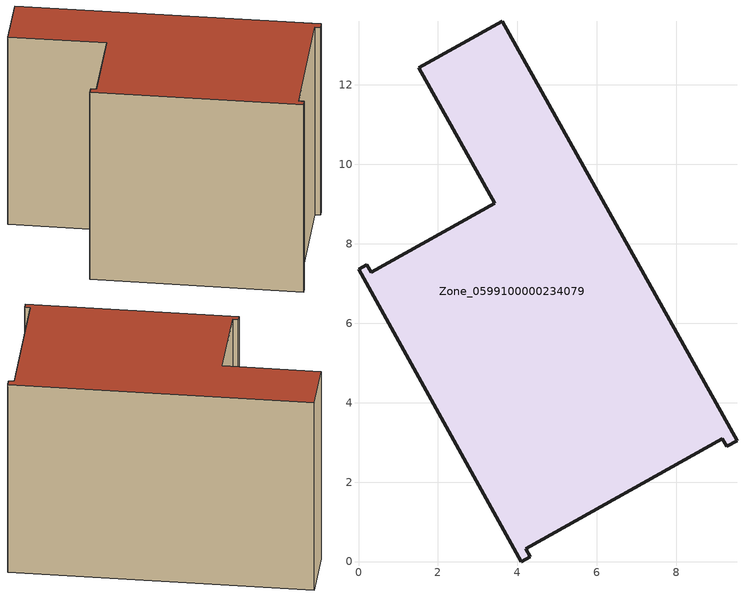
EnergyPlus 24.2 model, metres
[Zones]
Zone_0599100000234079
 floor ground (C_G): 3.62,13.6 9.53,3.04 9.27,2.9 9.16,3.09 4.21,0.32 4.32,0.13 4.1,0 0,7.36 0.21,7.48 0.32,7.28 3.43,9.02 1.52,12.43 z0
 wall outside (C_F): 4.1,0 4.32,0.13 4.21,0.32 9.16,3.09 9.27,2.9 9.53,3.04 3.62,13.6 1.52,12.43 3.43,9.02 0.32,7.28 0.21,7.48 0,7.36 4.1,0 z0:8.55
 roof outside (C_R): 3.43,9.02 0.32,7.28 0.21,7.48 0,7.36 4.1,0 4.32,0.13 4.21,0.32 9.16,3.09 9.27,2.9 9.53,3.04 3.62,13.6 1.52,12.43 z8.55
[BUILDING]
Pand.0599100000234079: North Axis=0; Terrain=City; Loads Convergence Tolerance Value=0.04; Temperature Convergence Tolerance Value=0.4; Solar Distribution=FullExterior; Maximum Number of Warmup Days=25; Minimum Number of Warmup Days=1
[Site:Location]
Rotterdam.The.Hague.AP_ZH_NLD Design_Conditions: Latitude=51.96; Longitude=4.45; Time Zone=1; Elevation=-4.5
[SITE:GROUNDTEMPERATURE:BUILDINGSURFACE]
18, 18, 18, 18, 18, 18, 18, 18, 18, 18, 18, 18
[MATERIAL] Thermal Absorptance=0.9; Solar Absorptance=0.7; Visible Absorptance=0.7
Name | Roughness | Thickness | Conductivity | Density | Specific Heat
G.TI.1965-1974 | MediumSmooth | 0.15 | 0.882353 | 540 | 1210
F.TI.1965-1974 | Rough | 0.3 | 0.697674 | 1920 | 840
R.TI.1965-1974 | MediumRough | 0.2 | 0.232558 | 1500 | 1000
[CONSTRUCTION]
C_G: G.TI.1965-1974
C_F: F.TI.1965-1974
C_R: R.TI.1965-1974
[ZONE]
Zone_0599100000234079: Type=1; Multiplier=1; Ceiling Height=Autocalculate; Volume=Autocalculate; Floor Area=autocalculate; Part of Total Floor Area=Yes
[ZONEINFILTRATION:DESIGNFLOWRATE]
Infil_Zone_0599100000234079: Zone or ZoneList or Space or SpaceList=Zone_0599100000234079; Schedule=AlwaysOn; Design Flow Rate Calculation Method=Flow/Area; Flow Rate per Floor Area=0.003; Constant Term Coefficient=1; Temperature Term Coefficient=0; Velocity Term Coefficient=0; Velocity Squared Term Coefficient=0
[HVACTEMPLATE:ZONE:IDEALLOADSAIRSYSTEM]
Zone_0599100000234079: Maximum Heating Supply Air Temperature=50; Minimum Cooling Supply Air Temperature=13; Maximum Heating Supply Air Humidity Ratio=0.0156; Minimum Cooling Supply Air Humidity Ratio=0.0077; Heating Limit=NoLimit; Cooling Limit=NoLimit; Dehumidification Control Type=ConstantSensibleHeatRatio; Cooling Sensible Heat Ratio=0.7; Dehumidification Setpoint=60; Humidification Control Type=None; Humidification Setpoint=30; Outdoor Air Method=None; Outdoor Air Flow Rate per Person=0.00944; Outdoor Air Flow Rate per Zone Floor Area=0; Outdoor Air Flow Rate per Zone=0; Demand Controlled Ventilation Type=None; Outdoor Air Economizer Type=NoEconomizer; Heat Recovery Type=None; Sensible Heat Recovery Effectiveness=0.7; Latent Heat Recovery Effectiveness=0.65
[ZONECONTROL:THERMOSTAT]
ThermostatControl_Zone_0599100000234079: Zone or ZoneList=Zone_0599100000234079; Control Type Schedule=DualSetpointControlType; Control 1=Thermostat_Zone_0599100000234079; Temperature Difference Between Cutout And Setpoint=0
[THERMOSTATSETPOINT:DUALSETPOINT]
Thermostat_Zone_0599100000234079: Heating Setpoint Temperature Schedule=HeatingSetpoint_Zone_0599100000234079; Cooling Setpoint Temperature Schedule=CoolingSetpoint_Zone_0599100000234079
[SCHEDULE:COMPACT]
HeatingSetpoint_Zone_0599100000234079: Through: 12/31, For: AllDays, Until: 24:00, 21
CoolingSetpoint_Zone_0599100000234079: Through: 12/31, For: AllDays, Until: 24:00, 24
DualSetpointControlType: Through: 12/31, For: AllDays, Until: 24:00, 4
AlwaysOn: Through: 12/31, For: AllDays, Until: 24:00, 1
